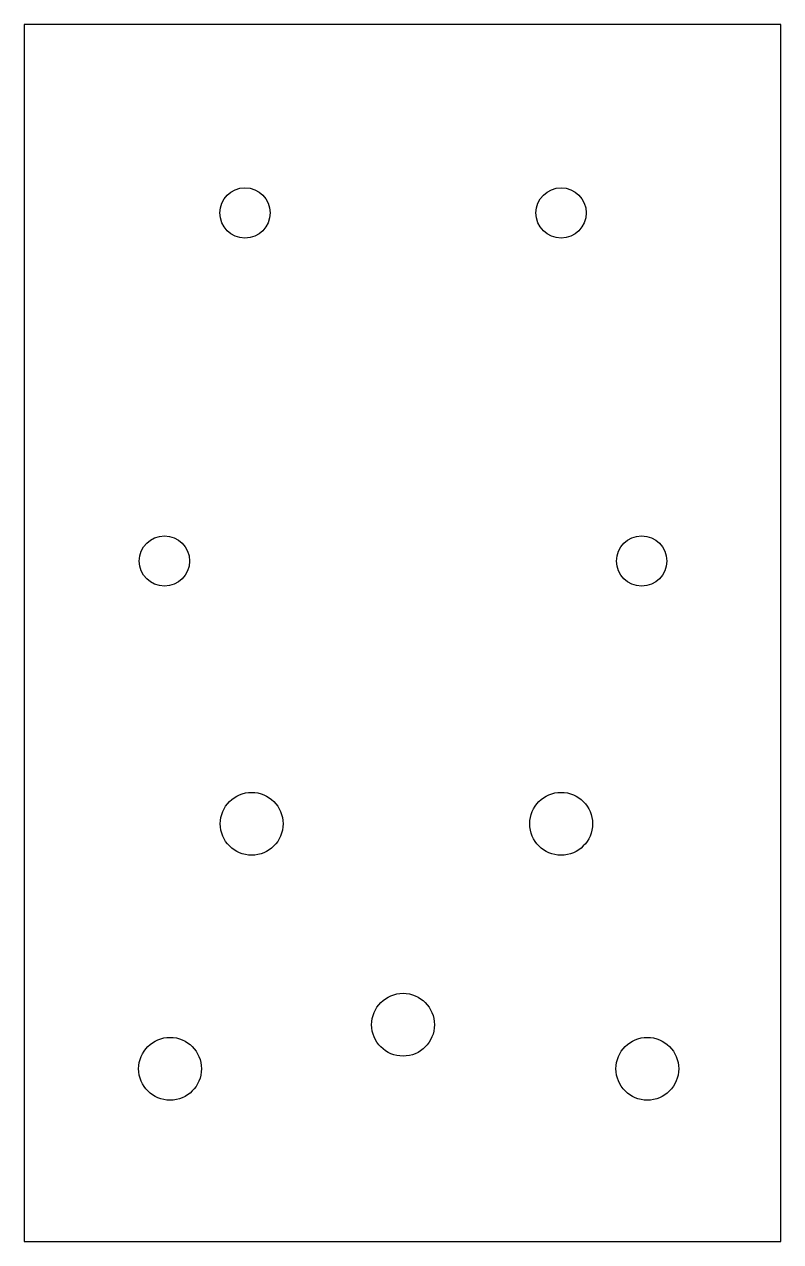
# Model space of a CAD drawing. Header units: millimetres. Extents: x -30.1 to 30.1, y 67.1 to 164.
import ezdxf

# ---------------------------------------------------------------- set-up
doc = ezdxf.new("R2010")
doc.units = ezdxf.units.MM

msp = doc.modelspace()

# ---------------------------------------------------------------- linework, layer by layer
msp.add_lwpolyline([(30.062, 67.126), (30.062, 163.965), (-30.147, 163.965), (-30.147, 67.126)], close=True)
for centre, radius in [((-12.584, 148.965), 2), ((12.584, 148.965), 2), ((-18.994, 121.273), 2), ((18.994, 121.273), 2), ((-12.05, 100.369), 2.5), ((12.584, 100.369), 2.5), ((0, 84.383), 2.5), ((-18.547, 80.879), 2.5), ((19.447, 80.88), 2.5)]:
    msp.add_circle(centre, radius)

doc.saveas('drawing.dxf')
